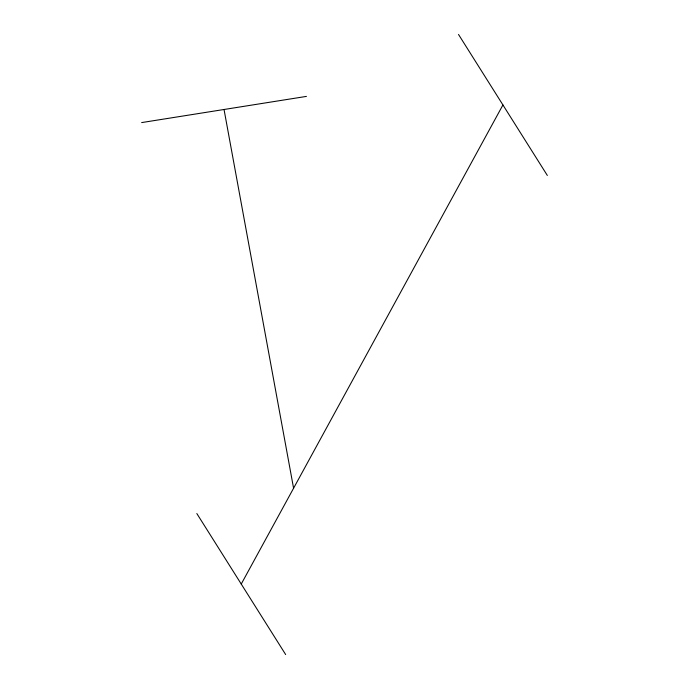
<?xml version="1.0" encoding="UTF-8"?>
<svg xmlns="http://www.w3.org/2000/svg" width="689" height="689" viewBox="0 0 689 689"><rect width="100%" height="100%" fill="white"/><g stroke="black" fill="none" stroke-linecap="round" stroke-linejoin="round"><path stroke-width="1.03" d="M241.245 584.048L502.927 104.952M141.658 122.582L306.424 96.4M458.512 34.45L547.342 175.454M196.83 513.546L285.659 654.55M224.037 109.491L293.583 488.234"/></g></svg>
